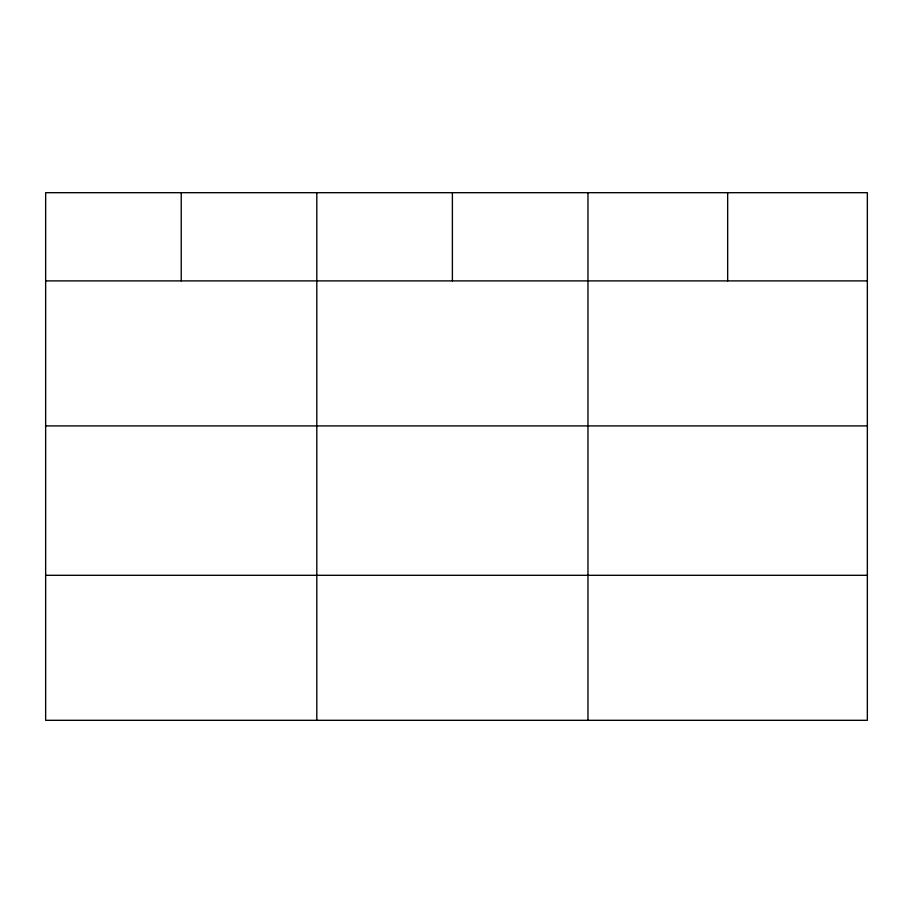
<?xml version="1.0" encoding="UTF-8"?>
<svg xmlns="http://www.w3.org/2000/svg" width="913" height="913" viewBox="0 0 913 913"><rect width="100%" height="100%" fill="white"/><g stroke="black" fill="none" stroke-linecap="round" stroke-linejoin="round"><path stroke-width="1.37" d="M867.35 425.903L867.35 192.689L45.65 192.689L45.65 720.311L867.35 720.311L867.35 425.903L45.65 425.903M45.65 280.896L867.35 280.896M45.65 575.304L867.35 575.304M727.661 192.689L727.661 280.896M587.972 192.689L587.972 720.311M452.392 192.689L452.392 280.896M316.811 192.689L316.811 720.311M181.231 192.689L181.231 280.896"/></g></svg>
